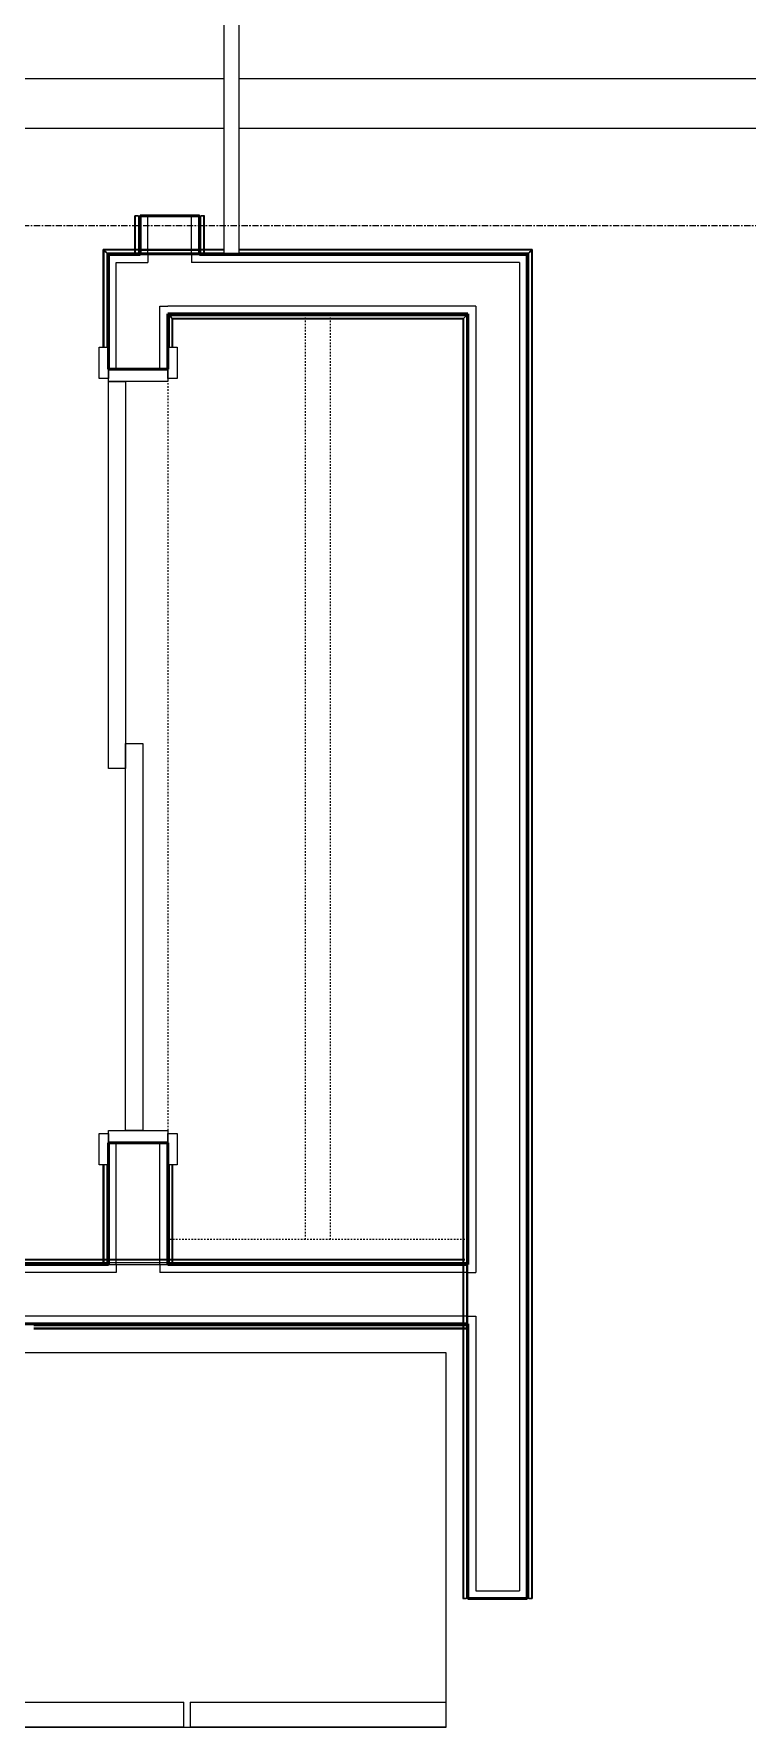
# Model space of a CAD drawing. Header units: inches. Extents: x -4235 to -464, y 9767 to 12344.
# Drawn here: x -3284.2 to -3227.1, y 11414.9 to 11550.6 of the extents above; entities that cross this region are included whole.
import ezdxf

# ---------------------------------------------------------------- set-up
doc = ezdxf.new("R2010")
doc.units = ezdxf.units.IN
doc.header["$MEASUREMENT"] = 0
doc.linetypes.add('Dash', pattern=[0.25, 0.125, -0.125])
doc.linetypes.add('Grid Line 1_2_', pattern=[0.875, 0.5, -0.125, 0.125, -0.125])
for name, color, linetype, lineweight in [('0-1', 7, 'Continuous', 5), ('0-2', 254, 'Continuous', 9), ('A-DOOR-1', 7, 'Continuous', 9), ('A-DOOR-2', 130, 'Continuous', 20), ('A-DOOR-3', 250, 'Continuous', 50), ('A-DOOR-FRAM-1', 130, 'Continuous', 20), ('A-FLOR-4', 192, 'Continuous', 9), ('A-WALL-1', 250, 'Continuous', 50), ('A-WALL-2', 50, 'Continuous', 13), ('A-WALL-3', 10, 'Continuous', 9), ('A-WALL-4', 254, 'Continuous', 9), ('A-WALL-5', 7, 'Continuous', 9), ('Q-CASE-HDLN-1', 7, 'Dash', 9), ('Q-SPCQ-1', 7, 'Continuous', 9), ('S-GRID-1', 1, 'Grid Line 1_2_', 9)]:
    doc.layers.add(name, color=color, linetype=linetype, lineweight=lineweight)

# ---------------------------------------------------------------- blocks, each defined once
blk = doc.blocks.new('Basic Wall _ INT - W4BØF - _5_8 GYP - 2X4 WOOD_BATT_ - 5_8 GYP_ - ___-3184036-BACKGROUND - 2ND FLOOR')
at = {"layer": 'A-WALL-3'}
for p, q in [((-3270.92, 11623.26), (-3270.95, 11623.26)), ((-3270.95, 11623.24), (-3270.95, 11622.61)), ((-3270.75, 11623.26), (-3270.81, 11623.26)), ((-3270.6, 11623.26), (-3270.74, 11623.26)), ((-3270.54, 11623.26), (-3270.6, 11623.26)), ((-3270.6, 11622.61), (-3270.6, 11623.24)), ((-3270.95, 11532.89), (-3270.92, 11532.89)), ((-3270.83, 11532.89), (-3270.88, 11532.89)), ((-3270.82, 11532.89), (-3270.83, 11532.89)), ((-3270.75, 11532.89), (-3270.82, 11532.89)), ((-3270.81, 11532.89), (-3270.75, 11532.89)), ((-3270.65, 11532.89), (-3270.75, 11532.89)), ((-3270.74, 11532.89), (-3270.6, 11532.89)), ((-3270.54, 11532.89), (-3270.65, 11532.89)), ((-3270.6, 11533.18), (-3270.6, 11533.27)), ((-3270.6, 11533.09), (-3270.6, 11533.16)), ((-3270.6, 11533.03), (-3270.6, 11533.07)), ((-3270.6, 11532.89), (-3270.54, 11532.89))]:
    blk.add_line(p, q, dxfattribs=at)
at = {"layer": 'A-WALL-4'}
for p, q in [((-3270.95, 11623.26), (-3270.91, 11623.26)), ((-3270.91, 11623.26), (-3270.82, 11623.26)), ((-3270.82, 11623.26), (-3270.54, 11623.26)), ((-3270.82, 11622.61), (-3270.82, 11623.24)), ((-3270.54, 11622.61), (-3270.54, 11623.24)), ((-3270.95, 11622.61), (-3270.95, 11571.99)), ((-3270.6, 11571.99), (-3270.6, 11622.61)), ((-3270.95, 11571.99), (-3270.92, 11571.99)), ((-3270.81, 11571.99), (-3270.75, 11571.99)), ((-3270.74, 11571.99), (-3270.6, 11571.99)), ((-3270.6, 11571.99), (-3270.54, 11571.99)), ((-3270.92, 11535.99), (-3270.95, 11535.99)), ((-3270.95, 11535.99), (-3270.95, 11532.89)), ((-3270.75, 11535.99), (-3270.81, 11535.99)), ((-3270.6, 11535.99), (-3270.74, 11535.99)), ((-3270.54, 11535.99), (-3270.6, 11535.99)), ((-3270.6, 11533.3), (-3270.6, 11535.99)), ((-3270.91, 11532.89), (-3270.95, 11532.89)), ((-3270.88, 11532.89), (-3270.91, 11532.89)), ((-3270.54, 11533.18), (-3270.54, 11533.27)), ((-3270.54, 11533.09), (-3270.54, 11533.16)), ((-3270.54, 11533.03), (-3270.54, 11533.07))]:
    blk.add_line(p, q, dxfattribs=at)
at = {"layer": 'A-WALL-5'}
for p, q in [((-3270.82, 11571.99), (-3270.82, 11622.61)), ((-3270.54, 11571.99), (-3270.54, 11622.61)), ((-3270.91, 11571.99), (-3270.95, 11571.99)), ((-3270.82, 11571.99), (-3270.91, 11571.99)), ((-3270.54, 11571.99), (-3270.82, 11571.99)), ((-3270.95, 11535.99), (-3270.91, 11535.99)), ((-3270.91, 11535.99), (-3270.82, 11535.99)), ((-3270.82, 11532.89), (-3270.82, 11535.99)), ((-3270.82, 11535.99), (-3270.54, 11535.99)), ((-3270.54, 11533.3), (-3270.54, 11535.99))]:
    blk.add_line(p, q, dxfattribs=at)
blk = doc.blocks.new('Basic Wall _ INT - W4BØF - _5_8 GYP - 2X4 WOOD_BATT_ - 5_8 GYP_ - ___-3184035-BACKGROUND - 2ND FLOOR')
at = {"layer": 'A-WALL-3'}
for p, q in [((-3276.05, 11576.54), (-3276.05, 11576.65)), ((-3276.05, 11576.45), (-3276.05, 11576.53)), ((-3276.05, 11576.39), (-3276.05, 11576.44)), ((-3276.05, 11575.65), (-3276.05, 11576.24)), ((-3276.05, 11571.99), (-3276.05, 11575.61)), ((-3275.7, 11576.24), (-3275.7, 11571.99)), ((-3276.11, 11571.99), (-3276.05, 11571.99)), ((-3276.05, 11571.99), (-3275.9, 11571.99)), ((-3275.9, 11571.99), (-3275.84, 11571.99)), ((-3275.72, 11571.99), (-3275.7, 11571.99)), ((-3276.05, 11533.18), (-3276.05, 11533.29)), ((-3275.82, 11532.89), (-3276.11, 11532.89)), ((-3276.11, 11532.89), (-3276.05, 11532.89)), ((-3276.05, 11533.09), (-3276.05, 11533.17)), ((-3276.05, 11533.03), (-3276.05, 11533.08)), ((-3276.05, 11532.89), (-3275.9, 11532.89)), ((-3275.9, 11532.89), (-3275.84, 11532.89)), ((-3275.81, 11532.89), (-3275.82, 11532.89)), ((-3275.8, 11532.89), (-3275.81, 11532.89)), ((-3275.76, 11532.89), (-3275.8, 11532.89)), ((-3275.72, 11532.89), (-3275.7, 11532.89))]:
    blk.add_line(p, q, dxfattribs=at)
at = {"layer": 'A-WALL-4'}
for p, q in [((-3276.05, 11623.26), (-3276.11, 11623.26)), ((-3275.9, 11623.26), (-3276.05, 11623.26)), ((-3276.05, 11576.65), (-3276.05, 11623.26)), ((-3275.84, 11623.26), (-3275.9, 11623.26)), ((-3275.7, 11623.26), (-3275.72, 11623.26)), ((-3275.7, 11623.26), (-3275.7, 11576.24)), ((-3276.11, 11576.54), (-3276.11, 11576.65)), ((-3276.11, 11576.45), (-3276.11, 11576.53)), ((-3276.11, 11576.39), (-3276.11, 11576.44)), ((-3276.11, 11575.65), (-3276.11, 11576.24)), ((-3276.11, 11572), (-3276.11, 11575.61)), ((-3275.82, 11576.24), (-3275.82, 11575.63)), ((-3275.82, 11575.61), (-3275.82, 11575.56)), ((-3275.82, 11575.55), (-3275.82, 11571.99)), ((-3275.82, 11571.99), (-3276.11, 11571.99)), ((-3275.74, 11571.99), (-3275.82, 11571.99)), ((-3275.7, 11571.99), (-3275.74, 11571.99)), ((-3276.05, 11535.99), (-3276.11, 11535.99)), ((-3275.9, 11535.99), (-3276.05, 11535.99)), ((-3276.05, 11533.3), (-3276.05, 11535.99)), ((-3275.84, 11535.99), (-3275.9, 11535.99)), ((-3275.7, 11535.99), (-3275.72, 11535.99)), ((-3275.7, 11535.99), (-3275.7, 11532.89)), ((-3276.11, 11533.18), (-3276.11, 11533.29)), ((-3276.11, 11533.09), (-3276.11, 11533.17)), ((-3276.11, 11533.03), (-3276.11, 11533.08)), ((-3275.74, 11532.89), (-3275.76, 11532.89)), ((-3275.7, 11532.89), (-3275.74, 11532.89))]:
    blk.add_line(p, q, dxfattribs=at)
at = {"layer": 'A-WALL-5'}
for p, q in [((-3276.11, 11623.26), (-3275.82, 11623.26)), ((-3276.11, 11576.65), (-3276.11, 11623.26)), ((-3275.82, 11623.26), (-3275.82, 11576.24)), ((-3275.82, 11623.26), (-3275.74, 11623.26)), ((-3275.74, 11623.26), (-3275.7, 11623.26)), ((-3276.11, 11535.99), (-3275.82, 11535.99)), ((-3276.11, 11533.3), (-3276.11, 11535.99)), ((-3275.82, 11535.99), (-3275.82, 11532.89)), ((-3275.82, 11535.99), (-3275.74, 11535.99)), ((-3275.74, 11535.99), (-3275.7, 11535.99))]:
    blk.add_line(p, q, dxfattribs=at)
blk = doc.blocks.new('Basic Wall _ INT - W4BØF - _5_8 GYP - 2X4 WOOD_BATT_ - 5_8 GYP_ - ___-3184040-BACKGROUND - 2ND FLOOR')
at = {"layer": 'A-WALL-3'}
for p, q in [((-3278.57, 11533.24), (-3278.64, 11533.3)), ((-3278.43, 11533.09), (-3278.57, 11533.24)), ((-3278.36, 11533.03), (-3278.42, 11533.09)), ((-3278.22, 11532.89), (-3278.25, 11532.91)), ((-3278.22, 11461.32), (-3278.22, 11459.98)), ((-3278.35, 11451.99), (-3278.64, 11451.99)), ((-3278.64, 11451.99), (-3278.57, 11451.99)), ((-3278.57, 11452.3), (-3278.57, 11452.4)), ((-3278.57, 11452.21), (-3278.57, 11452.28)), ((-3278.57, 11452.14), (-3278.57, 11452.19)), ((-3278.57, 11451.99), (-3278.43, 11451.99)), ((-3278.42, 11451.99), (-3278.36, 11451.99)), ((-3278.34, 11451.99), (-3278.35, 11451.99)), ((-3278.32, 11451.99), (-3278.34, 11451.99)), ((-3278.29, 11451.99), (-3278.32, 11451.99)), ((-3278.25, 11451.99), (-3278.22, 11451.99))]:
    blk.add_line(p, q, dxfattribs=at)
at = {"layer": 'A-WALL-4'}
for p, q in [((-3278.57, 11525.48), (-3278.57, 11533.24)), ((-3278.22, 11532.89), (-3278.22, 11525.48)), ((-3278.57, 11452.4), (-3278.57, 11459.98)), ((-3278.22, 11459.98), (-3278.22, 11451.99)), ((-3278.64, 11452.3), (-3278.64, 11452.4)), ((-3278.64, 11452.21), (-3278.64, 11452.28)), ((-3278.64, 11452.14), (-3278.64, 11452.19)), ((-3278.26, 11451.99), (-3278.29, 11451.99)), ((-3278.22, 11451.99), (-3278.26, 11451.99))]:
    blk.add_line(p, q, dxfattribs=at)
at = {"layer": 'A-WALL-5'}
for p, q in [((-3278.64, 11525.48), (-3278.64, 11533.3)), ((-3278.35, 11533.01), (-3278.35, 11525.48)), ((-3278.64, 11452.4), (-3278.64, 11459.98)), ((-3278.35, 11459.98), (-3278.35, 11451.99))]:
    blk.add_line(p, q, dxfattribs=at)
at = {"layer": 'A-WALL-5', "flags": 128}
for points in [[(-3278.64, 11533.3), (-3278.52, 11533.18), (-3278.42, 11533.09), (-3278.37, 11533.03), (-3278.35, 11533.01)], [(-3278.35, 11533.01), (-3278.34, 11533.01), (-3278.34, 11533), (-3278.32, 11532.99), (-3278.31, 11532.97), (-3278.29, 11532.95), (-3278.26, 11532.93)]]:
    blk.add_lwpolyline(points, dxfattribs=at)
blk = doc.blocks.new('Basic Wall _ INT - W4BØF - _5_8 GYP - 2X4 WOOD_BATT_ - 5_8 GYP_ - ___-3184039-BACKGROUND - 2ND FLOOR')
at = {"layer": 'A-WALL-3'}
for p, q in [((-3273.45, 11528.11), (-3273.47, 11528.14)), ((-3273.27, 11527.93), (-3273.33, 11528)), ((-3273.12, 11527.78), (-3273.27, 11527.93)), ((-3273.06, 11527.72), (-3273.12, 11527.78)), ((-3273.47, 11525.48), (-3273.47, 11523.73)), ((-3273.47, 11461.32), (-3273.47, 11459.98)), ((-3273.47, 11451.99), (-3273.45, 11451.99)), ((-3273.36, 11451.99), (-3273.41, 11451.99)), ((-3273.35, 11451.99), (-3273.36, 11451.99)), ((-3273.33, 11451.99), (-3273.35, 11451.99)), ((-3273.35, 11451.99), (-3273.35, 11451.99)), ((-3273.33, 11451.99), (-3273.27, 11451.99)), ((-3273.06, 11451.99), (-3273.33, 11451.99)), ((-3273.27, 11451.99), (-3273.12, 11451.99)), ((-3273.12, 11452.3), (-3273.12, 11452.4)), ((-3273.12, 11452.2), (-3273.12, 11452.28)), ((-3273.12, 11452.14), (-3273.12, 11452.19)), ((-3273.12, 11451.99), (-3273.06, 11451.99))]:
    blk.add_line(p, q, dxfattribs=at)
at = {"layer": 'A-WALL-4'}
for p, q in [((-3273.47, 11528.14), (-3273.47, 11525.48)), ((-3273.12, 11525.48), (-3273.12, 11527.78)), ((-3273.47, 11459.98), (-3273.47, 11451.99)), ((-3273.12, 11452.4), (-3273.12, 11459.98)), ((-3273.43, 11451.99), (-3273.47, 11451.99)), ((-3273.41, 11451.99), (-3273.43, 11451.99)), ((-3273.06, 11452.3), (-3273.06, 11452.4)), ((-3273.06, 11452.2), (-3273.06, 11452.28)), ((-3273.06, 11452.14), (-3273.06, 11452.19))]:
    blk.add_line(p, q, dxfattribs=at)
at = {"layer": 'A-WALL-5'}
for p, q in [((-3273.35, 11525.48), (-3273.35, 11528.01)), ((-3273.06, 11525.48), (-3273.06, 11527.72)), ((-3273.35, 11451.99), (-3273.35, 11459.98)), ((-3273.06, 11452.4), (-3273.06, 11459.98))]:
    blk.add_line(p, q, dxfattribs=at)
at = {"layer": 'A-WALL-5', "flags": 128}
for points in [[(-3273.43, 11528.09), (-3273.41, 11528.07), (-3273.39, 11528.05), (-3273.37, 11528.03), (-3273.36, 11528.02), (-3273.35, 11528.01), (-3273.35, 11528.01)], [(-3273.35, 11528.01), (-3273.33, 11527.99), (-3273.27, 11527.93), (-3273.18, 11527.84), (-3273.06, 11527.72)]]:
    blk.add_lwpolyline(points, dxfattribs=at)
blk = doc.blocks.new('SLIDING - FLUSH - 5-0 x 6-8-3203586-BACKGROUND - 2ND FLOOR')
at = {"layer": 'A-DOOR-1'}
for p, q in [((-32.75, 3.25), (-30.25, 3.25)), ((-32.75, 2.5), (-32.75, 3.25)), ((-30.25, 3.25), (-30.25, 2.5)), ((30.25, 3.25), (32.75, 3.25)), ((30.25, 2.5), (30.25, 3.25)), ((32.75, 3.25), (32.75, 2.5)), ((-30.25, 2.5), (-32.75, 2.5)), ((32.75, 2.5), (30.25, 2.5)), ((-32.75, -2.25), (-30.25, -2.25)), ((-32.75, -3), (-32.75, -2.25)), ((-30.25, -2.25), (-30.25, -3)), ((30.25, -2.25), (32.75, -2.25)), ((30.25, -3), (30.25, -2.25)), ((32.75, -2.25), (32.75, -3)), ((-30.25, -3), (-32.75, -3)), ((32.75, -3), (30.25, -3))]:
    blk.add_line(p, q, dxfattribs=at)
at = {"layer": 'A-DOOR-2'}
for p, q in [((-1, -0.88), (-1, 0.5)), ((-1, 0.5), (30, 0.5)), ((30, 0.5), (30, -0.88)), ((-30, -2.25), (-30, -0.88)), ((-30, -0.88), (1, -0.88)), ((30, -0.88), (-1, -0.88)), ((1, -0.88), (1, -2.25)), ((1, -2.25), (-30, -2.25))]:
    blk.add_line(p, q, dxfattribs=at)
at = {"layer": 'A-DOOR-FRAM-1'}
for p, q in [((-31, -2.25), (-31, 2.5)), ((-31, 2.5), (-30, 2.5)), ((-30, 2.5), (-30, -2.25)), ((30, 2.5), (31, 2.5)), ((30, -2.25), (30, 2.5)), ((31, 2.5), (31, -2.25)), ((-30, -2.25), (-31, -2.25)), ((31, -2.25), (30, -2.25))]:
    blk.add_line(p, q, dxfattribs=at)
blk = doc.blocks.new('Basic Wall _ INT - W4BØF - _5_8 GYP - 2X4 WOOD_BATT_ - 5_8 GYP_ - ___-3184041-BACKGROUND - 2ND FLOOR')
at = {"layer": 'A-WALL-3'}
for p, q in [((-3249.77, 11446.89), (-3249.86, 11446.89)), ((-3249.67, 11446.89), (-3249.74, 11446.89)), ((-3249.61, 11446.89), (-3249.65, 11446.89)), ((-3249.45, 11447.21), (-3249.45, 11447.24)), ((-3249.45, 11447.17), (-3249.45, 11447.11)), ((-3249.45, 11447.11), (-3249.45, 11447.09)), ((-3249.45, 11447.04), (-3249.45, 11447.1)), ((-3249.45, 11447.09), (-3249.45, 11446.82)), ((-3249.45, 11446.89), (-3249.45, 11447.03)), ((-3249.45, 11446.82), (-3249.45, 11446.89))]:
    blk.add_line(p, q, dxfattribs=at)
at = {"layer": 'A-WALL-4'}
for p, q in [((-3284.2, 11447.24), (-3249.45, 11447.24)), ((-3249.86, 11446.89), (-3284.2, 11446.89)), ((-3249.77, 11446.82), (-3249.86, 11446.82)), ((-3249.67, 11446.82), (-3249.74, 11446.82)), ((-3249.61, 11446.82), (-3249.65, 11446.82)), ((-3249.45, 11447.24), (-3249.45, 11447.19)), ((-3249.45, 11447.19), (-3249.45, 11447.17))]:
    blk.add_line(p, q, dxfattribs=at)
at = {"layer": 'A-WALL-5'}
for p, q in [((-3284.2, 11447.11), (-3249.45, 11447.11)), ((-3249.86, 11446.82), (-3284.2, 11446.82))]:
    blk.add_line(p, q, dxfattribs=at)
blk = doc.blocks.new('Basic Wall _ INT - W4BØF - _5_8 GYP - 2X4 WOOD_BATT_ - 5_8 GYP_ - ___-3184042-BACKGROUND - 2ND FLOOR')
at = {"layer": 'A-WALL-3'}
for p, q in [((-3278.52, 11452.34), (-3278.63, 11452.34)), ((-3278.42, 11452.34), (-3278.51, 11452.34)), ((-3278.37, 11452.34), (-3278.42, 11452.34)), ((-3277.62, 11452.34), (-3278.22, 11452.34)), ((-3278.22, 11451.99), (-3273.47, 11451.99)), ((-3274.1, 11452.34), (-3277.6, 11452.34)), ((-3273.47, 11452.34), (-3274.07, 11452.34)), ((-3273.27, 11452.34), (-3273.33, 11452.34)), ((-3273.18, 11452.34), (-3273.27, 11452.34)), ((-3273.06, 11452.34), (-3273.17, 11452.34)), ((-3249.77, 11452.34), (-3249.86, 11452.34)), ((-3249.68, 11452.34), (-3249.74, 11452.34)), ((-3249.45, 11452.34), (-3249.45, 11452.4)), ((-3249.45, 11452.4), (-3249.45, 11452.28)), ((-3249.45, 11452.19), (-3249.45, 11452.34)), ((-3249.45, 11452.28), (-3249.45, 11452.19)), ((-3249.45, 11452.13), (-3249.45, 11452.19)), ((-3249.45, 11452.19), (-3249.45, 11452.13)), ((-3249.45, 11452.13), (-3249.45, 11452.11)), ((-3249.45, 11452.11), (-3249.45, 11452.11)), ((-3249.45, 11452.11), (-3249.45, 11452.05)), ((-3249.45, 11451.99), (-3249.45, 11452.01))]:
    blk.add_line(p, q, dxfattribs=at)
at = {"layer": 'A-WALL-4'}
for p, q in [((-3278.63, 11452.34), (-3402.3, 11452.34)), ((-3402.3, 11451.99), (-3278.22, 11451.99)), ((-3278.52, 11452.4), (-3278.63, 11452.4)), ((-3278.42, 11452.4), (-3278.51, 11452.4)), ((-3278.37, 11452.4), (-3278.42, 11452.4)), ((-3277.62, 11452.4), (-3278.22, 11452.4)), ((-3277.6, 11452.11), (-3278.22, 11452.11)), ((-3274.1, 11452.4), (-3277.6, 11452.4)), ((-3274.1, 11452.11), (-3277.6, 11452.11)), ((-3273.47, 11452.11), (-3274.09, 11452.11)), ((-3273.47, 11452.4), (-3274.07, 11452.4)), ((-3273.47, 11451.99), (-3249.45, 11451.99)), ((-3273.27, 11452.4), (-3273.32, 11452.4)), ((-3273.18, 11452.4), (-3273.27, 11452.4)), ((-3273.06, 11452.4), (-3273.17, 11452.4)), ((-3249.86, 11452.34), (-3273.06, 11452.34)), ((-3249.77, 11452.4), (-3249.86, 11452.4)), ((-3249.68, 11452.4), (-3249.74, 11452.4)), ((-3249.45, 11452.05), (-3249.45, 11452.03)), ((-3249.45, 11452.03), (-3249.45, 11451.99))]:
    blk.add_line(p, q, dxfattribs=at)
at = {"layer": 'A-WALL-5'}
for p, q in [((-3278.64, 11452.4), (-3402.3, 11452.4)), ((-3278.22, 11452.11), (-3402.3, 11452.11)), ((-3249.45, 11452.11), (-3273.47, 11452.11)), ((-3249.86, 11452.4), (-3273.06, 11452.4))]:
    blk.add_line(p, q, dxfattribs=at)
blk = doc.blocks.new('Basic Wall _ INT - W4BØF - _5_8 GYP - 2X4 WOOD_BATT_ - 5_8 GYP_ - ___-3184044-BACKGROUND - 2ND FLOOR')
at = {"layer": 'A-WALL-3'}
for p, q in [((-3244.29, 11533.3), (-3244.35, 11533.24)), ((-3244.67, 11532.91), (-3244.7, 11532.89)), ((-3244.5, 11533.09), (-3244.56, 11533.03)), ((-3244.35, 11533.24), (-3244.49, 11533.09))]:
    blk.add_line(p, q, dxfattribs=at)
at = {"layer": 'A-WALL-4'}
for p, q in [((-3244.7, 11425.23), (-3244.7, 11532.89)), ((-3244.35, 11533.24), (-3244.35, 11425.23)), ((-3244.7, 11425.23), (-3244.67, 11425.23)), ((-3244.56, 11425.23), (-3244.5, 11425.23)), ((-3244.49, 11425.23), (-3244.35, 11425.23)), ((-3244.35, 11425.23), (-3244.29, 11425.23))]:
    blk.add_line(p, q, dxfattribs=at)
at = {"layer": 'A-WALL-5'}
for p, q in [((-3244.29, 11533.3), (-3244.29, 11425.23)), ((-3244.57, 11425.23), (-3244.57, 11533.01)), ((-3244.66, 11425.23), (-3244.7, 11425.23)), ((-3244.57, 11425.23), (-3244.66, 11425.23)), ((-3244.29, 11425.23), (-3244.57, 11425.23))]:
    blk.add_line(p, q, dxfattribs=at)
at = {"layer": 'A-WALL-5', "flags": 128}
for points in [[(-3244.57, 11533.01), (-3244.55, 11533.03), (-3244.5, 11533.09), (-3244.4, 11533.18), (-3244.29, 11533.3)], [(-3244.66, 11532.93), (-3244.63, 11532.95), (-3244.61, 11532.97), (-3244.6, 11532.99), (-3244.58, 11533), (-3244.58, 11533.01), (-3244.57, 11533.01)]]:
    blk.add_lwpolyline(points, dxfattribs=at)
blk = doc.blocks.new('Basic Wall _ INT - W4BØF - _5_8 GYP - 2X4 WOOD_BATT_ - 5_8 GYP_ - ___-3184043-BACKGROUND - 2ND FLOOR')
at = {"layer": 'A-WALL-3'}
for p, q in [((-3249.65, 11527.93), (-3249.8, 11527.78)), ((-3249.59, 11528), (-3249.65, 11527.93)), ((-3249.45, 11528.14), (-3249.47, 11528.11)), ((-3249.8, 11527.78), (-3249.86, 11527.72)), ((-3249.8, 11452.4), (-3249.8, 11452.28)), ((-3249.8, 11452.28), (-3249.8, 11452.19)), ((-3249.8, 11452.19), (-3249.8, 11452.13)), ((-3249.8, 11451.99), (-3249.8, 11451.37)), ((-3249.45, 11447.24), (-3249.45, 11451.99)), ((-3249.8, 11451.36), (-3249.8, 11447.91)), ((-3249.8, 11447.86), (-3249.8, 11447.24)), ((-3249.8, 11447.09), (-3249.8, 11447.04)), ((-3249.8, 11447.04), (-3249.8, 11446.94)), ((-3249.8, 11446.94), (-3249.8, 11446.82))]:
    blk.add_line(p, q, dxfattribs=at)
at = {"layer": 'A-WALL-4'}
for p, q in [((-3249.45, 11451.99), (-3249.45, 11528.14)), ((-3249.8, 11527.78), (-3249.8, 11452.4)), ((-3249.86, 11452.4), (-3249.86, 11452.28)), ((-3249.86, 11452.28), (-3249.86, 11452.19)), ((-3249.86, 11452.19), (-3249.86, 11452.13)), ((-3249.86, 11451.99), (-3249.86, 11451.37)), ((-3249.57, 11451.99), (-3249.57, 11451.37)), ((-3249.86, 11451.36), (-3249.86, 11447.92)), ((-3249.57, 11451.36), (-3249.57, 11447.88)), ((-3249.86, 11447.91), (-3249.86, 11447.24)), ((-3249.57, 11447.86), (-3249.57, 11447.24)), ((-3249.86, 11447.09), (-3249.86, 11447.04)), ((-3249.86, 11447.04), (-3249.86, 11446.94)), ((-3249.86, 11446.94), (-3249.86, 11446.82)), ((-3249.8, 11446.82), (-3249.8, 11425.23)), ((-3249.45, 11425.23), (-3249.45, 11447.24)), ((-3249.86, 11425.23), (-3249.8, 11425.23)), ((-3249.8, 11425.23), (-3249.65, 11425.23)), ((-3249.65, 11425.23), (-3249.59, 11425.23)), ((-3249.47, 11425.23), (-3249.45, 11425.23))]:
    blk.add_line(p, q, dxfattribs=at)
at = {"layer": 'A-WALL-5'}
for p, q in [((-3249.57, 11528.01), (-3249.57, 11451.99)), ((-3249.86, 11527.72), (-3249.86, 11452.4)), ((-3249.86, 11446.82), (-3249.86, 11425.23)), ((-3249.57, 11447.24), (-3249.57, 11425.23)), ((-3249.57, 11425.23), (-3249.86, 11425.23)), ((-3249.49, 11425.23), (-3249.57, 11425.23)), ((-3249.45, 11425.23), (-3249.49, 11425.23))]:
    blk.add_line(p, q, dxfattribs=at)
at = {"layer": 'A-WALL-5', "flags": 128}
for points in [[(-3249.86, 11527.72), (-3249.74, 11527.84), (-3249.65, 11527.93), (-3249.59, 11527.99), (-3249.57, 11528.01)], [(-3249.57, 11528.01), (-3249.57, 11528.01), (-3249.56, 11528.02), (-3249.55, 11528.03), (-3249.53, 11528.05), (-3249.51, 11528.07), (-3249.49, 11528.09)]]:
    blk.add_lwpolyline(points, dxfattribs=at)
blk = doc.blocks.new('Basic Wall _ INT - W4BØF - _5_8 GYP - 2X4 WOOD_BATT_ - 5_8 GYP_ - ___-3184046-BACKGROUND - 2ND FLOOR')
at = {"layer": 'A-WALL-3'}
for p, q in [((-3273.47, 11528.14), (-3273.45, 11528.11)), ((-3273.33, 11528), (-3273.27, 11527.93)), ((-3273.27, 11527.93), (-3273.12, 11527.78)), ((-3249.8, 11527.78), (-3249.65, 11527.93)), ((-3249.65, 11527.93), (-3249.59, 11528)), ((-3249.47, 11528.11), (-3249.45, 11528.14)), ((-3273.12, 11527.78), (-3273.06, 11527.72)), ((-3249.86, 11527.72), (-3249.8, 11527.78))]:
    blk.add_line(p, q, dxfattribs=at)
at = {"layer": 'A-WALL-4'}
for p, q in [((-3273.47, 11528.14), (-3249.45, 11528.14)), ((-3262.05, 11527.78), (-3273.12, 11527.78)), ((-3249.8, 11527.78), (-3262.05, 11527.78))]:
    blk.add_line(p, q, dxfattribs=at)
at = {"layer": 'A-WALL-5'}
for p, q in [((-3273.35, 11528.01), (-3249.57, 11528.01)), ((-3249.86, 11527.72), (-3273.06, 11527.72))]:
    blk.add_line(p, q, dxfattribs=at)
at = {"layer": 'A-WALL-5', "flags": 128}
for points in [[(-3273.35, 11528.01), (-3273.35, 11528.01), (-3273.36, 11528.02), (-3273.37, 11528.03), (-3273.39, 11528.05), (-3273.41, 11528.07), (-3273.43, 11528.09)], [(-3273.06, 11527.72), (-3273.18, 11527.84), (-3273.27, 11527.93), (-3273.33, 11527.99), (-3273.35, 11528.01)], [(-3249.57, 11528.01), (-3249.59, 11527.99), (-3249.65, 11527.93), (-3249.74, 11527.84), (-3249.86, 11527.72)], [(-3249.49, 11528.09), (-3249.51, 11528.07), (-3249.53, 11528.05), (-3249.55, 11528.03), (-3249.56, 11528.02), (-3249.57, 11528.01), (-3249.57, 11528.01)]]:
    blk.add_lwpolyline(points, dxfattribs=at)
blk = doc.blocks.new('Basic Wall _ INT - W4BØF - _5_8 GYP - 2X4 WOOD_BATT_ - 5_8 GYP_ - ___-3184045-BACKGROUND - 2ND FLOOR')
at = {"layer": 'A-WALL-3'}
for p, q in [((-3278.64, 11533.3), (-3278.57, 11533.24)), ((-3244.35, 11533.24), (-3244.29, 11533.3)), ((-3278.57, 11533.24), (-3278.43, 11533.09)), ((-3278.42, 11533.09), (-3278.36, 11533.03)), ((-3278.25, 11532.91), (-3278.22, 11532.89)), ((-3275.99, 11533.24), (-3276.07, 11533.24)), ((-3275.9, 11533.24), (-3275.98, 11533.24)), ((-3275.84, 11533.24), (-3275.89, 11533.24)), ((-3270.95, 11533.24), (-3275.7, 11533.24)), ((-3275.7, 11532.89), (-3275.07, 11532.89)), ((-3271.57, 11532.89), (-3270.95, 11532.89)), ((-3270.75, 11533.24), (-3270.8, 11533.24)), ((-3270.65, 11533.24), (-3270.74, 11533.24)), ((-3270.54, 11533.24), (-3270.64, 11533.24)), ((-3244.7, 11532.89), (-3244.67, 11532.91)), ((-3244.56, 11533.03), (-3244.5, 11533.09)), ((-3244.49, 11533.09), (-3244.35, 11533.24))]:
    blk.add_line(p, q, dxfattribs=at)
at = {"layer": 'A-WALL-4'}
for p, q in [((-3275.99, 11533.3), (-3276.07, 11533.3)), ((-3275.9, 11533.3), (-3275.98, 11533.3)), ((-3275.84, 11533.3), (-3275.89, 11533.3)), ((-3270.95, 11533.3), (-3275.7, 11533.3)), ((-3270.75, 11533.3), (-3270.8, 11533.3)), ((-3270.65, 11533.3), (-3270.73, 11533.3)), ((-3270.54, 11533.3), (-3270.64, 11533.3)), ((-3276.11, 11533.24), (-3278.57, 11533.24)), ((-3278.22, 11532.89), (-3275.7, 11532.89)), ((-3275.1, 11533.01), (-3275.7, 11533.01)), ((-3271.57, 11533.01), (-3275.07, 11533.01)), ((-3275.07, 11532.89), (-3271.57, 11532.89)), ((-3270.95, 11533.01), (-3271.55, 11533.01)), ((-3270.95, 11532.89), (-3244.7, 11532.89)), ((-3269, 11533.24), (-3270.54, 11533.24)), ((-3244.35, 11533.24), (-3267.75, 11533.24))]:
    blk.add_line(p, q, dxfattribs=at)
at = {"layer": 'A-WALL-5'}
for p, q in [((-3276.11, 11533.3), (-3278.64, 11533.3)), ((-3269, 11533.3), (-3270.54, 11533.3)), ((-3244.29, 11533.3), (-3267.75, 11533.3)), ((-3275.7, 11533.01), (-3278.35, 11533.01)), ((-3269, 11533.01), (-3270.95, 11533.01)), ((-3244.57, 11533.01), (-3267.75, 11533.01))]:
    blk.add_line(p, q, dxfattribs=at)
at = {"layer": 'A-WALL-5', "flags": 128}
for points in [[(-3278.35, 11533.01), (-3278.37, 11533.03), (-3278.42, 11533.09), (-3278.52, 11533.18), (-3278.64, 11533.3)], [(-3244.29, 11533.3), (-3244.4, 11533.18), (-3244.5, 11533.09), (-3244.55, 11533.03), (-3244.57, 11533.01)], [(-3278.26, 11532.93), (-3278.29, 11532.95), (-3278.31, 11532.97), (-3278.32, 11532.99), (-3278.34, 11533), (-3278.34, 11533.01), (-3278.35, 11533.01)], [(-3244.57, 11533.01), (-3244.58, 11533.01), (-3244.58, 11533), (-3244.6, 11532.99), (-3244.61, 11532.97), (-3244.63, 11532.95), (-3244.66, 11532.93)]]:
    blk.add_lwpolyline(points, dxfattribs=at)
blk = doc.blocks.new('Refrigerator_-_Side-by-Side_6047 - 36_ X 30_-345559-BACKGROUND - 2ND FLOOR')
at = {"layer": 'Q-SPCQ-1'}
for p, q in [((17.87, 14.42), (-17.88, 14.42)), ((-17.88, 14.42), (-17.88, -15.58)), ((17.87, -15.58), (17.87, 14.42)), ((-17.88, -13.58), (-3.13, -13.58)), ((-17.88, -13.58), (-17.88, -15.58)), ((-3.13, -15.58), (-3.13, -13.58)), ((-2.63, -13.58), (17.87, -13.58)), ((-2.63, -13.58), (-2.63, -15.58)), ((17.87, -15.58), (17.87, -13.58)), ((-17.88, -15.58), (17.87, -15.58)), ((-3.13, -15.58), (-17.88, -15.58)), ((17.87, -15.58), (-2.63, -15.58))]:
    blk.add_line(p, q, dxfattribs=at)
blk = doc.blocks.new('BARN - FLUSH - 3-0 x 7-0 BARN DOOR-2961665-BACKGROUND - 2ND FLOOR')
at = {"layer": 'A-DOOR-1'}
for p, q in [((21, 5.57), (-60, 5.57)), ((-60, 4.95), (-60, 5.57)), ((-56, 6), (-54.5, 6)), ((-56, 6), (-56, 5.67)), ((-56, 5.67), (-54.5, 5.67)), ((-54.5, 5.67), (-54.5, 6)), ((-23.5, 6), (-22, 6)), ((-23.5, 5.67), (-23.5, 6)), ((-23.5, 5.67), (-22, 5.67)), ((-22, 6), (-22, 5.67)), ((21, 5.57), (21, 4.95)), ((-60, 4.32), (-60, 4.95)), ((-60, 4.32), (21, 4.32)), ((-52, 4.07), (-26, 4.07)), ((21, 4.95), (21, 4.32))]:
    blk.add_line(p, q, dxfattribs=at)
at = {"layer": 'A-DOOR-3'}
for p, q in [((-57, 5.82), (-56, 5.82)), ((-57, 5.57), (-57, 5.82)), ((-54.5, 5.82), (-23.5, 5.82)), ((-22, 5.82), (-21, 5.82)), ((-21, 5.82), (-21, 5.57)), ((-57, 4.07), (-57, 4.32)), ((-52, 4.07), (-57, 4.07)), ((-52, 4.33), (-52, 4.07)), ((-26, 4.07), (-26, 4.32)), ((-21, 4.07), (-26, 4.07)), ((-21, 4.32), (-21, 4.07))]:
    blk.add_line(p, q, dxfattribs=at)
blk = doc.blocks.new('OD_CW_Closet - OD_CW_Closet-2472542-BACKGROUND - 2ND FLOOR')
at = {"layer": 'Q-CASE-HDLN-1'}
for p, q in [((0.74, -24), (0.74, 0)), ((0.74, 0), (74.9, 0)), ((74.9, 0), (74.9, -24)), ((0.74, -11), (74.9, -11)), ((0.74, -13), (74.9, -13)), ((74.9, -24), (0.74, -24))]:
    blk.add_line(p, q, dxfattribs=at)
blk = doc.blocks.new('CTR - 1st Phase - Unit Layouts_rvt-1-BACKGROUND - 2ND FLOOR')
at = {"layer": 'A-WALL-1'}
for p, q in [((-3275.7, 11535.99), (-3275.7, 11532.89)), ((-3270.95, 11535.99), (-3275.7, 11535.99)), ((-3270.95, 11532.89), (-3270.95, 11535.99)), ((-3278.22, 11532.89), (-3278.22, 11523.73)), ((-3277.6, 11532.89), (-3278.22, 11532.89)), ((-3275.7, 11532.89), (-3277.6, 11532.89)), ((-3244.7, 11532.89), (-3270.95, 11532.89)), ((-3244.7, 11532.26), (-3244.7, 11532.89)), ((-3244.7, 11528.14), (-3244.7, 11532.26)), ((-3273.47, 11523.73), (-3273.47, 11528.14)), ((-3273.47, 11528.14), (-3249.45, 11528.14)), ((-3249.45, 11528.14), (-3249.45, 11451.99)), ((-3244.7, 11425.23), (-3244.7, 11528.14)), ((-3278.22, 11523.73), (-3273.47, 11523.73)), ((-3278.22, 11461.73), (-3278.22, 11451.99)), ((-3273.47, 11461.73), (-3278.22, 11461.73)), ((-3273.47, 11451.99), (-3273.47, 11461.73)), ((-3278.22, 11451.99), (-3402.3, 11451.99)), ((-3249.45, 11451.99), (-3273.47, 11451.99)), ((-3402.3, 11447.24), (-3249.45, 11447.24)), ((-3249.45, 11447.24), (-3249.45, 11425.23)), ((-3249.45, 11425.23), (-3248.82, 11425.23)), ((-3248.82, 11425.23), (-3245.32, 11425.23)), ((-3245.32, 11425.23), (-3244.7, 11425.23))]:
    blk.add_line(p, q, dxfattribs=at)
at = {"layer": 'A-WALL-2'}
for p, q in [((-3275.07, 11532.89), (-3275.07, 11535.99)), ((-3271.57, 11532.89), (-3271.57, 11535.99)), ((-3277.6, 11523.73), (-3277.6, 11532.26)), ((-3277.6, 11532.26), (-3275.07, 11532.26)), ((-3275.07, 11532.89), (-3275.07, 11532.26)), ((-3271.57, 11532.89), (-3271.57, 11532.26)), ((-3245.32, 11532.26), (-3271.57, 11532.26)), ((-3245.32, 11532.26), (-3245.32, 11528.76)), ((-3274.1, 11523.73), (-3274.1, 11528.76)), ((-3274.1, 11528.76), (-3273.47, 11528.76)), ((-3248.82, 11528.76), (-3273.47, 11528.76)), ((-3248.82, 11528.76), (-3248.82, 11528.14)), ((-3248.82, 11528.14), (-3248.82, 11451.36)), ((-3245.32, 11528.76), (-3245.32, 11528.14)), ((-3245.32, 11528.14), (-3245.32, 11425.85)), ((-3277.6, 11451.99), (-3277.6, 11461.73)), ((-3274.1, 11451.99), (-3274.1, 11461.73)), ((-3277.6, 11451.99), (-3277.6, 11451.36)), ((-3274.1, 11451.99), (-3274.1, 11451.36)), ((-3277.6, 11451.36), (-3401.67, 11451.36)), ((-3249.45, 11451.36), (-3274.1, 11451.36)), ((-3249.45, 11451.36), (-3248.82, 11451.36)), ((-3249.45, 11447.86), (-3401.67, 11447.86)), ((-3249.45, 11447.86), (-3248.82, 11447.86)), ((-3248.82, 11447.86), (-3248.82, 11425.85)), ((-3248.82, 11425.85), (-3245.32, 11425.85))]:
    blk.add_line(p, q, dxfattribs=at)
at = {"layer": 'A-WALL-3'}
for p, q in [((-3275.7, 11535.99), (-3275.7, 11533.3)), ((-3270.95, 11533.3), (-3270.95, 11535.99)), ((-3275.7, 11533.3), (-3275.7, 11533.18)), ((-3275.7, 11533.29), (-3275.7, 11533.24)), ((-3275.7, 11533.24), (-3275.7, 11533.29)), ((-3270.95, 11533.18), (-3270.95, 11533.3)), ((-3278.22, 11532.89), (-3278.22, 11525.48)), ((-3278.22, 11532.89), (-3276.11, 11532.89)), ((-3276.11, 11532.89), (-3275.84, 11532.89)), ((-3275.7, 11533.24), (-3275.7, 11533.18)), ((-3275.7, 11533.18), (-3275.7, 11533.24)), ((-3275.7, 11533.24), (-3270.95, 11533.24)), ((-3275.7, 11533.18), (-3275.7, 11533.01)), ((-3275.7, 11533.17), (-3275.7, 11533.09)), ((-3275.7, 11533.09), (-3275.7, 11533.17)), ((-3275.7, 11533.08), (-3275.7, 11533.03)), ((-3275.7, 11533.03), (-3275.7, 11533.08)), ((-3275.7, 11533.01), (-3275.7, 11532.97)), ((-3275.7, 11532.97), (-3275.7, 11532.95)), ((-3275.7, 11532.89), (-3275.7, 11532.91)), ((-3275.7, 11532.89), (-3275.07, 11532.89)), ((-3275.07, 11532.89), (-3275.7, 11532.89)), ((-3271.57, 11532.89), (-3275.07, 11532.89)), ((-3271.57, 11532.89), (-3270.95, 11532.89)), ((-3270.95, 11532.89), (-3271.57, 11532.89)), ((-3270.95, 11533.18), (-3270.95, 11533.24)), ((-3270.95, 11533.24), (-3270.95, 11533.18)), ((-3270.95, 11533.01), (-3270.95, 11533.18)), ((-3270.95, 11533.09), (-3270.95, 11533.16)), ((-3270.95, 11533.16), (-3270.95, 11533.09)), ((-3270.95, 11533.03), (-3270.95, 11533.08)), ((-3270.95, 11533.07), (-3270.95, 11533.03)), ((-3270.95, 11533.01), (-3270.95, 11533.01)), ((-3270.95, 11533), (-3270.95, 11533.01)), ((-3270.95, 11532.95), (-3270.95, 11533)), ((-3270.95, 11532.91), (-3270.95, 11532.89)), ((-3270.54, 11532.89), (-3270.8, 11532.89)), ((-3244.7, 11532.89), (-3270.54, 11532.89)), ((-3244.7, 11532.89), (-3244.7, 11528.14)), ((-3273.47, 11525.48), (-3273.47, 11528.14)), ((-3273.47, 11528.14), (-3249.45, 11528.14)), ((-3249.45, 11528.14), (-3249.45, 11452.4)), ((-3244.7, 11425.23), (-3244.7, 11528.14)), ((-3273.47, 11523.73), (-3273.47, 11525.48)), ((-3273.47, 11523.73), (-3278.22, 11523.73)), ((-3278.22, 11461.73), (-3273.47, 11461.73)), ((-3278.22, 11461.32), (-3278.22, 11459.98)), ((-3273.47, 11459.98), (-3273.47, 11461.32)), ((-3278.22, 11459.98), (-3278.22, 11452.4)), ((-3273.47, 11452.4), (-3273.47, 11459.98)), ((-3278.64, 11451.99), (-3402.3, 11451.99)), ((-3278.37, 11451.99), (-3278.64, 11451.99)), ((-3278.22, 11452.4), (-3278.22, 11452.3)), ((-3278.22, 11452.28), (-3278.22, 11452.21)), ((-3278.22, 11452.19), (-3278.22, 11452.14)), ((-3273.47, 11452.3), (-3273.47, 11452.4)), ((-3273.47, 11452.2), (-3273.47, 11452.28)), ((-3273.47, 11452.14), (-3273.47, 11452.19)), ((-3273.06, 11451.99), (-3273.33, 11451.99)), ((-3249.86, 11451.99), (-3273.06, 11451.99)), ((-3249.77, 11451.99), (-3249.86, 11451.99)), ((-3249.68, 11451.99), (-3249.74, 11451.99)), ((-3249.45, 11452.4), (-3249.45, 11452.13)), ((-3284.2, 11447.24), (-3249.86, 11447.24)), ((-3249.86, 11447.24), (-3249.77, 11447.24)), ((-3249.74, 11447.24), (-3249.67, 11447.24)), ((-3249.65, 11447.24), (-3249.61, 11447.24)), ((-3249.45, 11447.09), (-3249.45, 11446.82)), ((-3249.45, 11446.82), (-3249.45, 11425.23))]:
    blk.add_line(p, q, dxfattribs=at)
at = {"layer": 'A-WALL-4'}
for p, q in [((-3275.7, 11535.99), (-3270.95, 11535.99)), ((-3275.7, 11533.3), (-3270.95, 11533.3)), ((-3275.7, 11532.95), (-3275.7, 11532.93)), ((-3275.7, 11532.93), (-3275.7, 11532.89)), ((-3275.07, 11532.89), (-3271.57, 11532.89)), ((-3270.95, 11532.93), (-3270.95, 11532.95)), ((-3270.95, 11532.89), (-3270.95, 11532.93)), ((-3244.7, 11425.23), (-3249.45, 11425.23))]:
    blk.add_line(p, q, dxfattribs=at)
at = {"layer": '0-2'}
for name, p in [('Basic Wall _ INT - W4BØF - _5_8 GYP - 2X4 WOOD_BATT_ - 5_8 GYP_ - ___-3184035-BACKGROUND - 2ND FLOOR', (0, 0)), ('Basic Wall _ INT - W4BØF - _5_8 GYP - 2X4 WOOD_BATT_ - 5_8 GYP_ - ___-3184036-BACKGROUND - 2ND FLOOR', (0, 0)), ('Basic Wall _ INT - W4BØF - _5_8 GYP - 2X4 WOOD_BATT_ - 5_8 GYP_ - ___-3184040-BACKGROUND - 2ND FLOOR', (0, 0)), ('Basic Wall _ INT - W4BØF - _5_8 GYP - 2X4 WOOD_BATT_ - 5_8 GYP_ - ___-3184045-BACKGROUND - 2ND FLOOR', (0, 0)), ('Basic Wall _ INT - W4BØF - _5_8 GYP - 2X4 WOOD_BATT_ - 5_8 GYP_ - ___-3184044-BACKGROUND - 2ND FLOOR', (0, 0)), ('Basic Wall _ INT - W4BØF - _5_8 GYP - 2X4 WOOD_BATT_ - 5_8 GYP_ - ___-3184039-BACKGROUND - 2ND FLOOR', (0, 0)), ('Basic Wall _ INT - W4BØF - _5_8 GYP - 2X4 WOOD_BATT_ - 5_8 GYP_ - ___-3184046-BACKGROUND - 2ND FLOOR', (0, 0)), ('Basic Wall _ INT - W4BØF - _5_8 GYP - 2X4 WOOD_BATT_ - 5_8 GYP_ - ___-3184043-BACKGROUND - 2ND FLOOR', (0, 0)), ('Basic Wall _ INT - W4BØF - _5_8 GYP - 2X4 WOOD_BATT_ - 5_8 GYP_ - ___-3184042-BACKGROUND - 2ND FLOOR', (0, 0)), ('Basic Wall _ INT - W4BØF - _5_8 GYP - 2X4 WOOD_BATT_ - 5_8 GYP_ - ___-3184041-BACKGROUND - 2ND FLOOR', (0, 0)), ('Refrigerator_-_Side-by-Side_6047 - 36_ X 30_-345559-BACKGROUND - 2ND FLOOR', (-3269.05, 11430.5))]:
    blk.add_blockref(name, p, dxfattribs=at)
for name, p, rotation in [('BARN - FLUSH - 3-0 x 7-0 BARN DOOR-2961665-BACKGROUND - 2ND FLOOR', (-3273.32, 11553.99), 269.9999999999983), ('OD_CW_Closet - OD_CW_Closet-2472542-BACKGROUND - 2ND FLOOR', (-3273.45, 11453.24), 90.00000000001617), ('SLIDING - FLUSH - 5-0 x 6-8-3203586-BACKGROUND - 2ND FLOOR', (-3275.97, 11492.73), 269.9999999999755)]:
    blk.add_blockref(name, p, dxfattribs=dict(at, rotation=rotation))

msp = doc.modelspace()

# ---------------------------------------------------------------- linework, layer by layer
at = {"layer": 'A-FLOR-4'}
for p, q in [((-3477.32, 11546.99), (-3269, 11546.99)), ((-3267.75, 11546.99), (-3203.32, 11546.99)), ((-3269, 11542.99), (-3407.86, 11542.99)), ((-3203.32, 11542.99), (-3267.75, 11542.99))]:
    msp.add_line(p, q, dxfattribs=at)
at = {"layer": 'S-GRID-1'}
msp.add_line((-464.45, 11535.19), (-4185.7, 11535.19), dxfattribs=at)

# ---------------------------------------------------------------- block references
at = {"layer": '0-1'}
msp.add_blockref('CTR - 1st Phase - Unit Layouts_rvt-1-BACKGROUND - 2ND FLOOR', (0, 0), dxfattribs=at)

doc.saveas('drawing.dxf')
